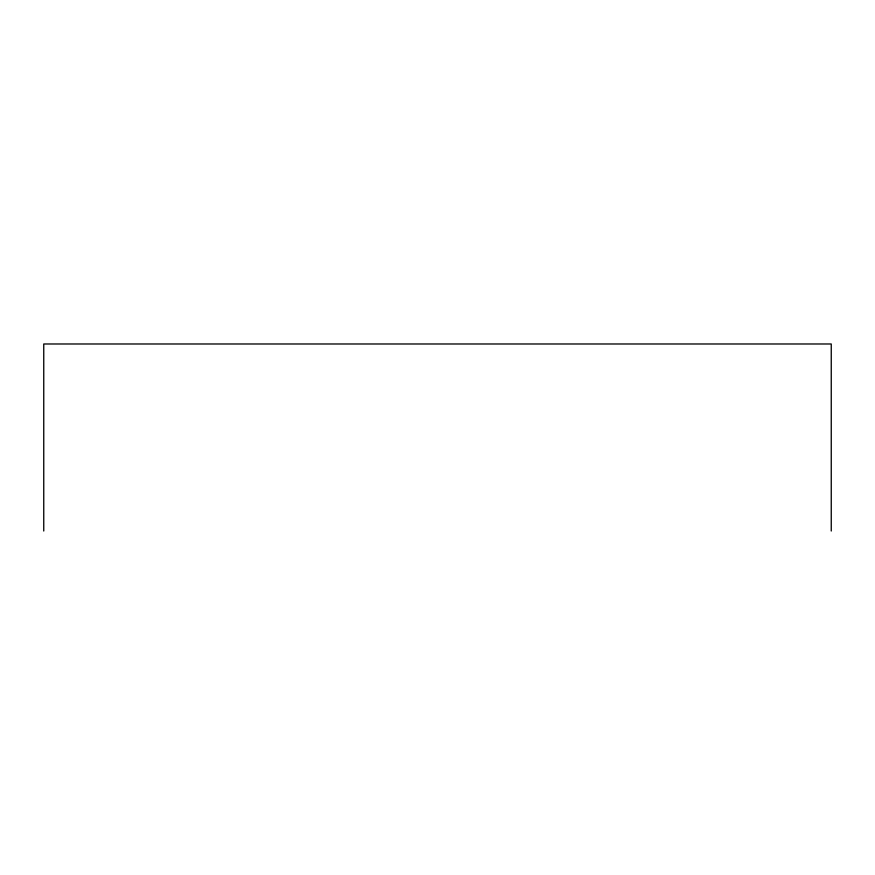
<?xml version="1.0" encoding="UTF-8"?>
<svg xmlns="http://www.w3.org/2000/svg" width="875" height="875" viewBox="0 0 875 875"><rect width="100%" height="100%" fill="white"/><g stroke="black" fill="none" stroke-linecap="round" stroke-linejoin="round"><path stroke-width="1.31" d="M831.25 531.016L831.25 343.984L43.75 343.984L43.75 531.016"/></g></svg>
